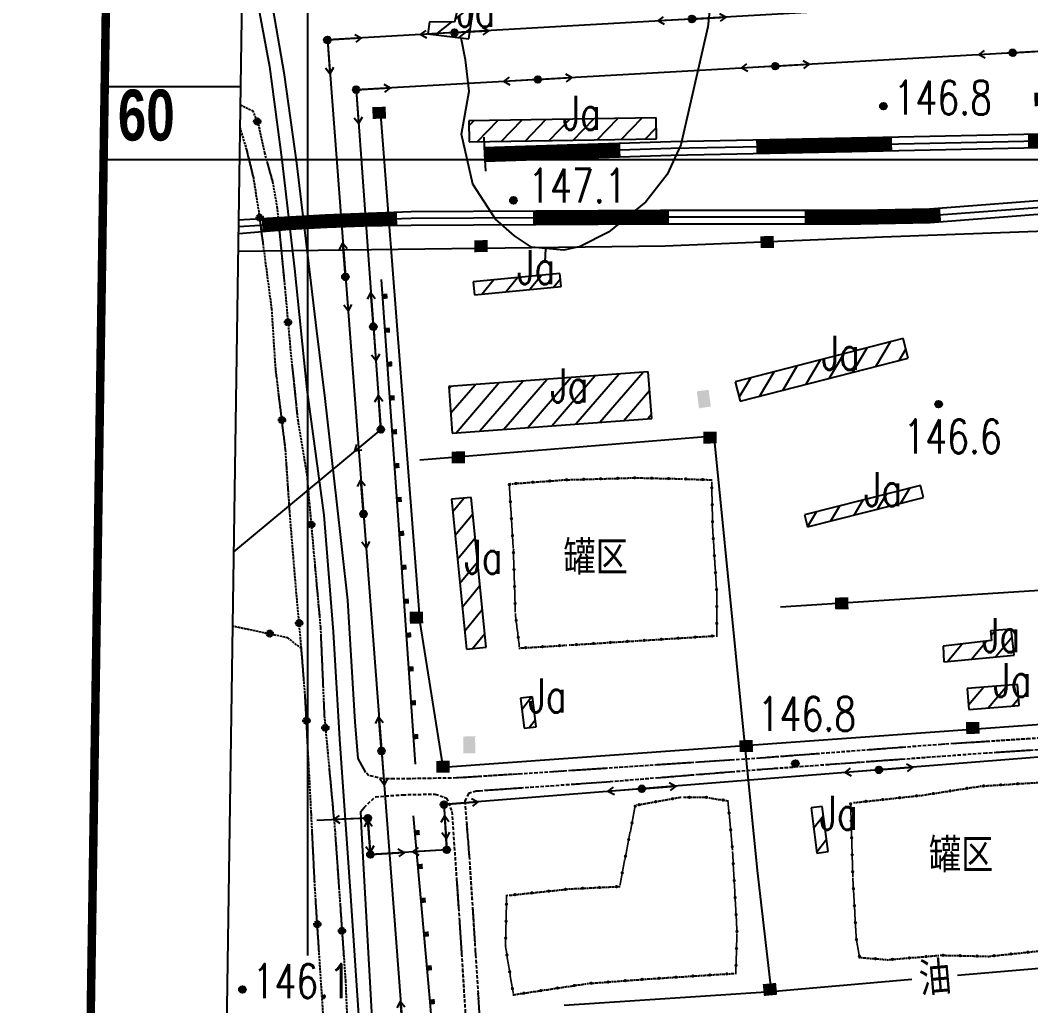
# Model space of a CAD drawing. Extents: x 408766 to 414302, y 5156573 to 5161925.
# Drawn here: x 408831 to 409426, y 5159501 to 5160082 of the extents above; entities that cross this region are included whole.
import ezdxf

# ---------------------------------------------------------------- set-up
doc = ezdxf.new("R2010")
doc.units = 0
doc.header["$LTSCALE"] = 1000
for name, pattern in [('0001', [0.5, 0.5, 0]), ('0004', [0.5, 0.5, 0]), ('4110', [0.5, 0.5, 0]), ('4350', [0.003, 0.002, -0.001]), ('5130', [1, 1, 0]), ('5310', [1, 1, 0]), ('5320', [0.0018, 0.0013, -0.0005]), ('5400', [1, 1, 0]), ('8111', [1, 1, 0]), ('8130', [1, 1, 0]), ('9100', [0.001, 0, -0.001]), ('9995', [0.001, 0, -0.001])]:
    doc.linetypes.add(name, pattern=pattern)
doc.layers.get('0').update_dxf_attribs({"linetype": 'CONTINUOUS'})
for name, color, linetype in [('0001', 1, 'CONTINUOUS'), ('0001ADD', 1, 'CONTINUOUS'), ('0002', 2, 'CONTINUOUS'), ('0002ADD', 2, 'CONTINUOUS'), ('0003ADD', 3, 'CONTINUOUS'), ('0003BAK', 3, 'CONTINUOUS'), ('0005ADD', 5, 'CONTINUOUS'), ('0005BAK', 5, 'CONTINUOUS'), ('0006', 6, 'CONTINUOUS'), ('0007', 7, 'CONTINUOUS'), ('0010', 10, 'CONTINUOUS'), ('0010ADD', 10, 'CONTINUOUS'), ('0011ADD', 11, 'CONTINUOUS'), ('0011BAK', 11, 'CONTINUOUS'), ('0012', 12, 'CONTINUOUS'), ('0013', 13, 'CONTINUOUS'), ('0015', 15, 'CONTINUOUS'), ('0017', 85, 'CONTINUOUS'), ('0018', 7, 'CONTINUOUS')]:
    doc.layers.add(name, color=color, linetype=linetype)
doc.styles.add('CADSLDXJ', font='romanc', dxfattribs={"bigfont": 'cadsldxj'})
doc.styles.add('CDXT', font='hbold.shx', dxfattribs={"width": 0.75, "height": 20, "bigfont": 'cdxt.shx'})
doc.styles.add('SIMPLEX', font='simplex.shx', dxfattribs={"width": 0.75, "height": 20})
doc.styles.add('XDX', font='simplex.shx', dxfattribs={"height": 20, "bigfont": 'xdx.shx'})

# ---------------------------------------------------------------- blocks, each defined once
blk = doc.blocks.new('8140')
for radius in [0.0002, 0.000141, 0.0000832, 0.0000301]:
    blk.add_circle((0, 0), radius)
at = {"flags": 1}
blk.add_attdef('8140', (0, 0), '', height=0.0000001, dxfattribs=at)
blk = doc.blocks.new('5130')
blk.add_hatch(color=256).paths.add_polyline_path([(0.0002, 0, 1), (-0.0002, 0, 1)])
for points in [[(0, 0), (0.002, 0)], [(0.001638, 0.000233), (0.002, 0), (0.001658, -0.000229)]]:
    blk.add_lwpolyline(points)
blk.add_circle((0, 0), 0.0002)
at = {"flags": 1}
blk.add_attdef('5130', (0, 0), '', height=0.000001, dxfattribs=at)
blk = doc.blocks.new('5131')
for points in [[(-0.001638, -0.000233), (-0.002, 0), (-0.001658, 0.000229)], [(0, 0), (-0.002, 0)]]:
    blk.add_lwpolyline(points)
at = {"flags": 1}
blk.add_attdef('5131', (0, 0), '', height=0.0000000001, dxfattribs=at)
blk = doc.blocks.new('2111')
h = blk.add_hatch(color=256)
h.paths.add_polyline_path([(0.0005, 0.00035), (-0.0005, 0.00035), (-0.0005, -0.00035), (0.0005, -0.00035)])
h.paths.add_polyline_path([(0, 0), (0, 0), (0, 0), (0, 0)], flags=24)
blk.add_line((0.0005, -0.00035), (0.0005, -0.00035))
at = {"style": 'CADSLDXJ', "flags": 1}
blk.add_attdef('2111', (0, 0), '', height=0.00000001, dxfattribs=at)
blk = doc.blocks.new('4164')
blk.add_lwpolyline([(-0.0005, 0), (0.0005, 0)])
at = {"flags": 1}
blk.add_attdef('4164', (0, 0), '', height=0.000000003, dxfattribs=at)
blk = doc.blocks.new('9100')
blk.add_hatch(color=256).paths.add_polyline_path([(0.0001, 0, 1), (-0.0001, 0, 1)])

msp = doc.modelspace()

# ---------------------------------------------------------------- hatches: boundary and pattern name
at = {"layer": '0001ADD', "linetype": '0001'}
h = msp.add_hatch(dxfattribs=at)
h.set_pattern_fill('U', color=256, scale=10, angle=38.36634, style=0, pattern_type=0)
h.set_pattern_definition([(38.36634465, (0, 0), (-6.206873343, 7.840581822), [])])
h.paths.add_polyline_path([(409070.73, 5160073.88), (409094.72, 5160071.09), (409098.01, 5160092.1), (409088.97, 5160092.59), (409086.34, 5160080.77), (409071.71, 5160081.1)])
h = msp.add_hatch(dxfattribs=at)
h.set_pattern_fill('U', color=256, scale=10, angle=45.94582, style=0, pattern_type=0)
h.set_pattern_definition([(45.94581943, (0, 0), (-7.186825895, 6.953382885), [])])
h.paths.add_polyline_path([(409094.99, 5160010.26), (409205.17, 5160012.08), (409204.97, 5160024.49), (409094.79, 5160022.67)])
h = msp.add_hatch(dxfattribs=at)
h.set_pattern_fill('U', color=256, scale=10, angle=50.49581, style=0, pattern_type=0)
h.set_pattern_definition([(50.49580843, (0, 0), (-7.71578048, 6.36134668), [])])
h.paths.add_polyline_path([(409098.03, 5159920.27), (409149.1, 5159925.18), (409148.36, 5159932.86), (409097.29, 5159927.95)])
h = msp.add_hatch(dxfattribs=at)
h.set_pattern_fill('U', color=256, scale=10, angle=59.45372, style=0, pattern_type=0)
h.set_pattern_definition([(59.4537184, (0, 0), (-8.61218907, 5.082341922), [])])
h.paths.add_polyline_path([(409254.57, 5159857.5), (409353.36, 5159882.97), (409350.39, 5159894.53), (409251.59, 5159869.06)])
h = msp.add_hatch(dxfattribs=at)
h.set_pattern_fill('U', color=256, scale=10, angle=49.20684, style=0, pattern_type=0)
h.set_pattern_definition([(49.20683834, (0, 0), (-7.57073037, 6.533302508), [])])
h.paths.add_polyline_path([(409084.96, 5159838.84), (409202.43, 5159847.48), (409200.42, 5159874.79), (409082.96, 5159866.15)])
h = msp.add_hatch(dxfattribs=at)
h.set_pattern_fill('U', color=256, scale=10, angle=59.19954, style=0, pattern_type=0)
h.set_pattern_definition([(59.19954415, (0, 0), (-8.58955823, 5.120496988), [])])
h.paths.add_polyline_path([(409294.21, 5159783.57), (409362.5, 5159800.85), (409360.7, 5159807.96), (409292.41, 5159790.68)])
h = msp.add_hatch(dxfattribs=at)
h.set_pattern_fill('U', color=256, scale=10, angle=50.73677, style=0, pattern_type=0)
h.set_pattern_definition([(50.73677315, (-300168.268, 32633.912), (-7.74246562, 6.328840819), [])])
h.paths.add_polyline_path([(409093.46, 5159711.6), (409104.93, 5159712.75), (409096.07, 5159800.95), (409084.6, 5159799.8)])
h = msp.add_hatch(dxfattribs=at)
h.set_pattern_fill('U', color=256, scale=10, angle=50.36279, style=0, pattern_type=0)
h.set_pattern_definition([(50.36278982, (0, 0), (-7.700991116, 6.379242576), [])])
h.paths.add_polyline_path([(409374.34, 5159704.09), (409415.81, 5159707.98), (409414.1, 5159723.4), (409401.94, 5159722.31), (409402.4, 5159716.55), (409374.02, 5159713.27)])
h = msp.add_hatch(dxfattribs=at)
h.set_pattern_fill('U', color=256, scale=10, angle=49.49181, style=0, pattern_type=0)
h.set_pattern_definition([(49.49181486, (0, 0), (-7.603131792, 6.495566715), [])])
h.paths.add_polyline_path([(409389.13, 5159676.04), (409418.74, 5159678.37), (409417.77, 5159690.7), (409388.16, 5159688.37)])
h = msp.add_hatch(dxfattribs=at)
h.set_pattern_fill('U', color=256, scale=10, angle=51.78101, style=0, pattern_type=0)
h.set_pattern_definition([(51.7810117, (0, 0), (-7.856519044, 6.186688008), [])])
h.paths.add_polyline_path([(409127.26, 5159664.97), (409134.45, 5159665.82), (409132.35, 5159683.44), (409125.16, 5159682.59)])
h = msp.add_hatch(dxfattribs=at)
h.set_pattern_fill('U', color=256, scale=10, angle=52.29713, style=0, pattern_type=0)
h.set_pattern_definition([(52.29712534, (0, 0), (-7.911928503, 6.11566737), [])])
h.paths.add_polyline_path([(409299.63, 5159591.46), (409306.25, 5159592.31), (409302.85, 5159618.91), (409296.23, 5159618.06)])
at = {"layer": '0005ADD', "linetype": '5320'}
h = msp.add_hatch(color=256, dxfattribs=at)
edge = h.paths.add_edge_path()
edge.add_arc((408970.18, 5160022.32), 1.9, 0, 360)
h = msp.add_hatch(color=256, dxfattribs=at)
edge = h.paths.add_edge_path()
edge.add_arc((408971.71, 5159965.66), 1.9, 0, 360)
h = msp.add_hatch(color=256, dxfattribs=at)
edge = h.paths.add_edge_path()
edge.add_arc((408988.3, 5159904.03), 1.9, 0, 360)
h = msp.add_hatch(color=256, dxfattribs=at)
edge = h.paths.add_edge_path()
edge.add_arc((408984.75, 5159846.43), 1.9, 0, 360)
h = msp.add_hatch(color=256, dxfattribs=at)
edge = h.paths.add_edge_path()
edge.add_arc((409001.99, 5159784.87), 1.9, 0, 360)
h = msp.add_hatch(color=256, dxfattribs=at)
edge = h.paths.add_edge_path()
edge.add_arc((408994.88, 5159726.87), 1.9, 0, 360)
h = msp.add_hatch(color=256, dxfattribs=at)
edge = h.paths.add_edge_path()
edge.add_arc((408977.6, 5159720.73), 1.9, 0, 360)
h = msp.add_hatch(color=256, dxfattribs=at)
edge = h.paths.add_edge_path()
edge.add_arc((408999.21, 5159669.34), 1.9, 0, 360)
h = msp.add_hatch(color=256, dxfattribs=at)
edge = h.paths.add_edge_path()
edge.add_arc((409010.34, 5159665.19), 1.9, 0, 360)
h = msp.add_hatch(color=256, dxfattribs=at)
edge = h.paths.add_edge_path()
edge.add_arc((409005.58, 5159549.51), 1.9, 0, 360)
h = msp.add_hatch(color=256, dxfattribs=at)
edge = h.paths.add_edge_path()
edge.add_arc((409020.09, 5159545.6), 1.9, 0, 360)

# ---------------------------------------------------------------- linework, layer by layer
at = {"layer": '0001', "linetype": '0001'}
for points in [[(409070.73, 5160073.88), (409094.72, 5160071.09), (409098.01, 5160092.1), (409089.1, 5160092.95), (409086.34, 5160080.77), (409071.71, 5160081.1)], [(409094.99, 5160010.26), (409205.17, 5160012.08), (409204.97, 5160024.49), (409094.79, 5160022.67)], [(409098.03, 5159920.27), (409149.1, 5159925.18), (409148.36, 5159932.86), (409097.29, 5159927.95)], [(409254.57, 5159857.5), (409353.36, 5159882.97), (409350.39, 5159894.53), (409251.59, 5159869.06)], [(409084.96, 5159838.84), (409202.43, 5159847.48), (409200.42, 5159874.79), (409082.96, 5159866.15)], [(409294.21, 5159783.57), (409362.5, 5159800.85), (409360.7, 5159807.96), (409292.41, 5159790.68)], [(409093.46, 5159711.6), (409104.93, 5159712.75), (409096.07, 5159800.95), (409084.6, 5159799.8)], [(409374.34, 5159704.09), (409415.81, 5159707.98), (409414.1, 5159723.4), (409401.94, 5159722.31), (409402.4, 5159716.55), (409374.02, 5159713.27)], [(409389.13, 5159676.04), (409418.74, 5159678.37), (409417.77, 5159690.7), (409388.16, 5159688.37)], [(409127.26, 5159664.97), (409134.45, 5159665.82), (409132.35, 5159683.44), (409125.16, 5159682.59)], [(409299.63, 5159591.46), (409306.25, 5159592.31), (409302.85, 5159618.91), (409296.23, 5159618.06)]]:
    msp.add_lwpolyline(points, close=True, dxfattribs=at)
at = {"layer": '0002', "linetype": '5130'}
for points in [[(410895.3, 5160200.05), (410907.08, 5160015.57), (410821.31, 5160050.7), (410230.83, 5159996.15), (410196.32, 5159992.7), (410169.62, 5160137.12), (409365.88, 5160090.69), (409011.51, 5160070.36), (409056.12, 5159484.1), (409064.86, 5159366.48)], [(409442.48, 5160064.34), (409028.45, 5160041.04), (409042.99, 5159840.94), (408956.3, 5159768.93)], [(409615.3, 5159662.65), (409080.15, 5159620.01), (409081.74, 5159593.32), (409036.86, 5159590.63), (409035.28, 5159611.89), (409005.21, 5159610.69)]]:
    msp.add_lwpolyline(points, dxfattribs=at)
at = {"layer": '0003ADD', "linetype": '4110'}
for points in [[(410349.35, 5160042.38), (410251.46, 5160034.55), (410020.63, 5160017.3), (409827.02, 5160002.19), (409670.81, 5159990.43), (409467.68, 5159978.51), (409366.03, 5159970.66), (409325.36, 5159969.88), (409207.61, 5159969.88), (409060.76, 5159969.1), (409010.22, 5159967.18), (408958.99, 5159964.18)], [(410350.03, 5160034.41), (410252.08, 5160026.57), (410021.24, 5160009.32), (409827.63, 5159994.22), (409671.35, 5159982.45), (409468.22, 5159970.52), (409366.42, 5159962.67), (409325.44, 5159961.88), (409207.63, 5159961.88), (409060.84, 5159961.1), (409010.08, 5159960.41), (408959.38, 5159956.19)], [(409103.89, 5160007.03), (409213.7, 5160010.55), (409319.99, 5160012.66), (409457.72, 5160015.56), (409603.39, 5160021.18), (409679.02, 5160023.25), (409717.91, 5160024.67)], [(409104.15, 5159999.03), (409213.91, 5160002.55), (409320.16, 5160004.66), (409457.96, 5160007.56), (409603.65, 5160013.18), (409679.28, 5160015.25), (409739.19, 5160017.45)]]:
    msp.add_lwpolyline(points, dxfattribs=at)
for points in [[(409427.74, 5160035.31, 8, 8, 0), (409507.71, 5160037.61, 0, 0, 0)], [(409423.92, 5160010.84, 8, 8, 0), (409457.84, 5160011.56, 8, 8, 0), (409503.88, 5160013.34, 0, 0, 0)], [(409263.96, 5160007.54, 8, 8, 0), (409320.08, 5160008.66, 8, 8, 0), (409343.94, 5160009.16, 0, 0, 0)], [(409104.02, 5160003.03, 8, 8, 0), (409183.98, 5160005.59, 0, 0, 0)], [(409052.55, 5159964.99, 8, 8, 0), (409010.22, 5159963.45, 8, 8, 0), (408973.11, 5159961.44, 0, 0, 0)], [(409212.55, 5159965.88, 8, 8, 0), (409207.62, 5159965.88, 8, 8, 0), (409132.55, 5159965.48, 0, 0, 0)], [(409372.52, 5159967.15, 8, 8, 0), (409366.22, 5159966.67, 8, 8, 0), (409325.4, 5159965.88, 8, 8, 0), (409292.55, 5159965.88, 0, 0, 0)]]:
    msp.add_lwpolyline(points, format="xyseb", dxfattribs=at)
at = {"layer": '0003ADD', "linetype": '4350'}
for points in [[(409350.12, 5159653.67), (409330.17, 5159652.17)], [(409375.05, 5159655.53), (409372.99, 5159655.4), (409355.1, 5159654.05)], [(409400, 5159657.14), (409380.04, 5159655.85)], [(409424.95, 5159658.74), (409404.99, 5159657.46)], [(409275.33, 5159648.03), (409266.18, 5159647.33), (409255.38, 5159646.62)], [(409300.26, 5159649.91), (409280.32, 5159648.4)], [(409325.19, 5159651.79), (409305.25, 5159650.28)], [(409375.26, 5159648.48), (409355.31, 5159647.02)], [(409400.19, 5159650.29), (409399.45, 5159650.25), (409380.25, 5159648.84)], [(409425.14, 5159651.9), (409405.18, 5159650.61)], [(409200.5, 5159642.98), (409180.54, 5159641.65)], [(409225.45, 5159644.63), (409205.49, 5159643.31)], [(409250.39, 5159646.29), (409230.44, 5159644.96)], [(409300.46, 5159643.02), (409280.51, 5159641.56)], [(409325.39, 5159644.84), (409305.44, 5159643.38)], [(409350.33, 5159646.66), (409330.38, 5159645.2)], [(409050.74, 5159635.21), (409044.43, 5159635.21), (409035.9, 5159637), (409034.11, 5159638.8)], [(409100.71, 5159636.49), (409087.51, 5159635.66), (409080.74, 5159635.55)], [(409125.66, 5159638.07), (409105.7, 5159636.81)], [(409150.61, 5159639.67), (409144.28, 5159639.25), (409130.65, 5159638.39)], [(409175.56, 5159641.32), (409155.6, 5159640)], [(409225.68, 5159637.24), (409205.75, 5159635.63)], [(409250.6, 5159639.25), (409230.67, 5159637.64)], [(409275.52, 5159641.2), (409266.37, 5159640.53), (409255.58, 5159639.65)], [(409075.74, 5159635.46), (409060.14, 5159635.21), (409055.74, 5159635.21)], [(409125.97, 5159629.72), (409106.01, 5159628.32)], [(409150.9, 5159631.48), (409130.95, 5159630.07)], [(409175.84, 5159633.23), (409155.89, 5159631.83)], [(409200.76, 5159635.22), (409180.83, 5159633.61)], [(409033.08, 5159618.35), (409039.74, 5159624.61), (409050.57, 5159625.4)], [(409055.56, 5159625.77), (409055.8, 5159625.78), (409074.99, 5159626.18), (409075.52, 5159625.99)], [(409080.24, 5159624.33), (409081.65, 5159623.83), (409084.79, 5159616), (409085.48, 5159605.96)], [(409101.03, 5159627.97), (409099.16, 5159627.84), (409094.53, 5159626.58), (409092.42, 5159621.95), (409093.06, 5159613.73)], [(409093.45, 5159608.74), (409094.95, 5159589.54), (409095, 5159588.8)], [(409085.82, 5159600.97), (409087.2, 5159581.02)], [(409095.32, 5159583.81), (409096.63, 5159563.86)], [(409087.55, 5159576.03), (409088.7, 5159559.27), (409088.91, 5159556.08)], [(409096.95, 5159558.87), (409098.26, 5159538.91)], [(409089.23, 5159551.09), (409090.51, 5159531.13)], [(409098.58, 5159533.92), (409098.74, 5159531.46), (409099.84, 5159513.96)], [(409090.84, 5159526.14), (409092.12, 5159506.18)], [(409100.15, 5159508.97), (409101.41, 5159489.01)]]:
    msp.add_lwpolyline(points, dxfattribs=at)
at = {"layer": '0003BAK', "linetype": '4110'}
for points in [[(410349.69, 5160038.4), (410251.77, 5160030.56), (410020.93, 5160013.31), (409827.33, 5159998.21), (409671.08, 5159986.44), (409467.95, 5159974.52), (409366.22, 5159966.67), (409325.4, 5159965.88), (409207.62, 5159965.88), (409060.8, 5159965.1), (409010.22, 5159963.45), (408959.18, 5159960.18)], [(409104.02, 5160003.03), (409213.81, 5160006.55), (409320.08, 5160008.66), (409457.84, 5160011.56), (409603.52, 5160017.18), (409679.15, 5160019.25), (409728.55, 5160021.06)]]:
    msp.add_lwpolyline(points, dxfattribs=at)
at = {"layer": '0003BAK', "linetype": '4350'}
for points in [[(409911.03, 5159964.56), (409917.76, 5159874.02), (409929.02, 5159732.83), (409931.73, 5159701.13), (409931.73, 5159698.89), (409913.33, 5159695.3), (409840.63, 5159690.37), (409759.99, 5159684.58), (409648.25, 5159676.06), (409522.28, 5159667.09), (409443.3, 5159659.92), (409372.99, 5159655.4), (409266.18, 5159647.33), (409144.28, 5159639.25), (409087.51, 5159635.66), (409060.14, 5159635.21), (409044.43, 5159635.21), (409035.9, 5159637), (409034.11, 5159638.8)], [(409477.82, 5159655.3), (409399.45, 5159650.25), (409266.37, 5159640.53), (409177.88, 5159633.37), (409099.16, 5159627.84), (409094.53, 5159626.58), (409092.42, 5159621.95), (409094.95, 5159589.54), (409098.74, 5159531.46), (409106.38, 5159409.91), (409115.08, 5159298.3), (409117.98, 5159272.45), (409119.42, 5159256.14), (409122.31, 5159251.82), (409135.28, 5159249.9), (409246.71, 5159257.58), (409376.27, 5159268.74), (409482.42, 5159275.94)], [(409033.08, 5159618.35), (409039.74, 5159624.61), (409055.8, 5159625.78), (409074.99, 5159626.18), (409081.65, 5159623.83), (409084.79, 5159616), (409088.7, 5159559.27), (409096.03, 5159445.48), (409101.69, 5159364.59), (409107.34, 5159293.86), (409110.94, 5159229.93), (409116.07, 5159148.44), (409123.27, 5159057.33), (409128.4, 5158988.65), (409130.96, 5158953.21)]]:
    msp.add_lwpolyline(points, dxfattribs=at)
at = {"layer": '0005ADD', "linetype": '5320'}
for points in [[(408960.27, 5160032.17), (408967.4, 5160028.73), (408970.8, 5160020.88), (408973.63, 5160007.75)], [(408967.83, 5159990.36), (408964.13, 5160005.54), (408960.07, 5160018.95)], [(408976.08, 5159998.06), (408979.19, 5159986.86), (408981.81, 5159972.2), (408982.15, 5159968.73)], [(408973.68, 5159950.79), (408971.26, 5159969.06), (408969.48, 5159980.5)], [(408983.12, 5159958.78), (408986.03, 5159928.92)], [(408978.88, 5159911.14), (408978.84, 5159911.8), (408974.99, 5159940.88)], [(408986.96, 5159918.97), (408989.65, 5159889.09)], [(408981.73, 5159871.24), (408981.07, 5159876.65), (408979.52, 5159901.16)], [(408990.63, 5159879.13), (408993.75, 5159849.3)], [(408986.57, 5159831.54), (408982.94, 5159861.32)], [(408995.22, 5159839.41), (408999.41, 5159814.09), (408999.79, 5159809.77)], [(408989.42, 5159791.64), (408987.38, 5159821.57)], [(409000.67, 5159799.81), (409003.31, 5159769.93)], [(408992.65, 5159751.77), (408990.21, 5159781.68)], [(409004.21, 5159759.97), (409006.9, 5159730.09)], [(408996.23, 5159711.93), (408993.54, 5159741.81)], [(408975.96, 5159720.77), (408955.64, 5159725.08)], [(409007.61, 5159720.12), (409008.9, 5159690.14)], [(408997.63, 5159694.29), (408996.23, 5159711.93), (408988.21, 5159718.16), (408985.64, 5159718.71)], [(408999.99, 5159654.36), (408998.45, 5159683.91), (408998.42, 5159684.32)], [(409009.34, 5159680.15), (409009.68, 5159672.27), (409011.72, 5159650.25)], [(409002.07, 5159614.41), (409002.02, 5159615.44), (409000.51, 5159644.37)], [(409012.65, 5159640.3), (409015.42, 5159610.43)], [(409004.03, 5159574.46), (409002.56, 5159604.43)], [(409016.24, 5159600.46), (409018.34, 5159570.53)], [(409006.56, 5159534.54), (409004.61, 5159564.48)], [(409019.04, 5159560.56), (409021.14, 5159530.63)]]:
    msp.add_lwpolyline(points, dxfattribs=at)
at = {"layer": '0005ADD', "linetype": '5310', "const_width": 7}
for points in [[(409038.06, 5160027.35), (409045.92, 5160027.5)], [(409098.03, 5159948.83), (409105.89, 5159948.98)], [(409266.48, 5159951.24), (409274.33, 5159951.39)], [(409232.83, 5159836.08), (409240.69, 5159836.23)], [(409084.69, 5159824.4), (409092.54, 5159824.55)], [(409310.37, 5159738.41), (409318.23, 5159738.56)], [(409060, 5159730.04), (409067.85, 5159730.19)], [(409387.51, 5159665.06), (409395.37, 5159665.21)], [(409254.11, 5159654.36), (409261.96, 5159654.51)], [(409075.61, 5159642.22), (409083.46, 5159642.37)], [(409268.14, 5159510.73), (409275.96, 5159511.47)]]:
    msp.add_lwpolyline(points, dxfattribs=at)
at = {"layer": '0005ADD', "linetype": '5310'}
for points in [[(409042.75, 5160026.39), (409065.88, 5159727.18), (409079.5, 5159642.11), (409396.35, 5159664.79), (409696.43, 5159686.88), (409698.45, 5159657.01)], [(408958.97, 5159945.9), (409210.3, 5159949), (409338.37, 5159954.37), (409482.93, 5159959.75), (409659.35, 5159971.34), (409670.11, 5159946.76), (409832.36, 5159959.82), (409922.86, 5159965.94), (409938.22, 5159776.68), (409955.91, 5159562.54), (410115.24, 5159568.56)], [(409065.85, 5159822.98), (409238.99, 5159837.14), (409264.44, 5159581.22), (409272.74, 5159509.92)], [(409278.21, 5159736.4), (409461.04, 5159748.33), (409481.96, 5159528.07)], [(409382.42, 5159519.43), (409481.96, 5159528.07), (409681.44, 5159545.84)], [(409150.99, 5159501.75), (409272.74, 5159509.92), (409355.52, 5159517.1)]]:
    msp.add_lwpolyline(points, dxfattribs=at)
at = {"layer": '0005ADD', "linetype": '5320'}
for centre in [(408970.18, 5160022.32), (408971.71, 5159965.66), (408988.3, 5159904.03), (408984.75, 5159846.43), (409001.99, 5159784.87), (408994.88, 5159726.87), (408977.6, 5159720.73), (408999.21, 5159669.34), (409010.34, 5159665.19), (409005.58, 5159549.51), (409020.09, 5159545.6)]:
    msp.add_circle(centre, 1.9, dxfattribs=at)
at = {"layer": '0005BAK', "linetype": '5320'}
for points in [[(408960.27, 5160032.17), (408967.4, 5160028.73), (408970.8, 5160020.88), (408974.47, 5160003.87), (408979.19, 5159986.86), (408981.81, 5159972.2), (408986.47, 5159924.38), (408990.03, 5159884.78), (408994.04, 5159846.52), (408999.41, 5159814.09), (409003.42, 5159768.71), (409007.43, 5159724.22), (409009.68, 5159672.27), (409015.91, 5159605.09), (409022.15, 5159516.24), (409023.93, 5159473.08)], [(408996.23, 5159711.93), (408992.65, 5159751.76), (408989.53, 5159790.02), (408986.86, 5159829.17), (408981.07, 5159876.65), (408978.84, 5159911.8), (408971.26, 5159969.06), (408968.14, 5159989.08), (408964.13, 5160005.54), (408960.07, 5160018.95)], [(408945.21, 5159032.09), (408961.1, 5159092.75), (408966.72, 5159122.89), (408975.67, 5159157.05), (408983.68, 5159185.08), (408991.7, 5159209.55), (408996.6, 5159235.8), (409003.77, 5159266.84), (409008.67, 5159311.33), (409013.12, 5159360.27), (409014.04, 5159401.54), (409012.71, 5159439.35), (409010.03, 5159481.18), (409004.24, 5159570.06), (409002.02, 5159615.44), (408998.45, 5159683.91), (408996.23, 5159711.93), (408988.21, 5159718.16), (408955.64, 5159725.08)]]:
    msp.add_lwpolyline(points, dxfattribs=at)
at = {"layer": '0006', "linetype": '0004'}
for points in [[(409034.11, 5159638.8), (409029.53, 5159647.1), (409027.88, 5159668.66), (409023.45, 5159740.34), (409016.8, 5159800.06), (409010.16, 5159859.23), (409005.17, 5159900.54), (408999.64, 5159946.99), (408993.55, 5159997.86), (408986.33, 5160049.71), (408979.68, 5160088.41), (408971.38, 5160125.46), (408969.72, 5160151.45), (408972.47, 5160276.35), (408971.89, 5160421.06), (408972.38, 5160452.67), (408972.54, 5160518.84)], [(408963.83, 5160120.52), (408971.02, 5160089.42), (408977.44, 5160054.62), (408984.77, 5159999.68), (408992.1, 5159935.59), (408999.39, 5159864.54), (409009.48, 5159790.37), (409014.97, 5159721.7), (409018.64, 5159658.52), (409025.04, 5159566.3), (409031.46, 5159471.08), (409034.17, 5159411.89), (409035.09, 5159358.79), (409034.17, 5159323.08), (409032.34, 5159309.34), (409026.84, 5159306.6), (408991.08, 5159308.43), (408949.39, 5159309.28)], [(408944.23, 5158966.61), (408967.92, 5159025.78), (408991, 5159082.48), (409007.5, 5159130.1), (409024.92, 5159184.12), (409032.25, 5159216.17), (409039.63, 5159263.39), (409043.29, 5159305.51), (409044.21, 5159348.55), (409043.11, 5159400.2), (409038.37, 5159483.54), (409031.79, 5159603.15), (409031.23, 5159615.87), (409033.08, 5159618.35)]]:
    msp.add_lwpolyline(points, dxfattribs=at)
at = {"layer": '0006', "linetype": '8130', "elevation": 147}
msp.add_lwpolyline([(409139.83, 5159947.48), (409139.5, 5159939.49)], dxfattribs=at)
at = {"layer": '0007', "linetype": '8111'}
msp.add_lwpolyline([(409245.86, 5160175.56), (409235.51, 5160078.06), (409219.61, 5160008.66), (409211.51, 5159991.11), (409199.01, 5159974.95), (409176.95, 5159957.15), (409160.22, 5159948.73), (409150.64, 5159946.46), (409131.67, 5159948.26), (409121.71, 5159954.88), (409110.57, 5159964.72), (409097.2, 5159985.41), (409090.41, 5160014.81), (409094.93, 5160040.09), (409092.91, 5160058.56), (409090.24, 5160071.61)], dxfattribs=at)
at = {"layer": '0010', "linetype": '5400'}
for points in [[(409043.23, 5159929.23), (409054.72, 5159765.35), (409063.17, 5159643.78)], [(409061.96, 5159613.27), (409071.63, 5159505.88), (409083.73, 5159366.76), (409099.45, 5159181.7), (409110.32, 5159032.84), (409046.29, 5159025.6), (409053.53, 5158946.72), (409132.66, 5158953.35), (409263.14, 5158962.4), (409383.11, 5158969.71), (409390.36, 5158873.18), (409403.14, 5158675.97)]]:
    msp.add_lwpolyline(points, dxfattribs=at)
at = {"layer": '0010ADD', "linetype": '5400', "const_width": 3}
for points in [[(409043.93, 5159919.25), (409046.92, 5159919.46)], [(409045.33, 5159899.3), (409048.32, 5159899.51)], [(409046.73, 5159879.35), (409049.72, 5159879.56)], [(409048.12, 5159859.4), (409051.12, 5159859.61)], [(409049.52, 5159839.45), (409052.52, 5159839.66)], [(409050.92, 5159819.5), (409053.91, 5159819.71)], [(409052.32, 5159799.55), (409055.31, 5159799.76)], [(409053.72, 5159779.6), (409056.71, 5159779.81)], [(409055.11, 5159759.65), (409058.11, 5159759.85)], [(409056.5, 5159739.69), (409059.49, 5159739.9)], [(409057.89, 5159719.74), (409060.88, 5159719.95)], [(409059.28, 5159699.79), (409062.27, 5159700)], [(409060.66, 5159679.84), (409063.66, 5159680.05)], [(409062.05, 5159659.89), (409065.04, 5159660.1)], [(409062.86, 5159603.31), (409065.85, 5159603.58)], [(409064.65, 5159583.39), (409067.64, 5159583.66)], [(409066.44, 5159563.47), (409069.43, 5159563.74)], [(409068.24, 5159543.56), (409071.22, 5159543.82)], [(409070.03, 5159523.64), (409073.02, 5159523.9)], [(409071.82, 5159503.72), (409074.8, 5159503.98)]]:
    msp.add_lwpolyline(points, dxfattribs=at)
at = {"layer": '0011BAK', "linetype": '9100'}
for points in [[(409118.57, 5159808.84), (409120.99, 5159770.17), (409122.2, 5159732.12), (409124.62, 5159712.18), (409154.25, 5159713.99), (409192.96, 5159716.41), (409240.75, 5159719.43), (409240.75, 5159744.8), (409238.33, 5159782.26), (409237.72, 5159811.25), (409220.18, 5159811.86), (409192.36, 5159812.46), (409151.23, 5159811.25), (409118.57, 5159808.84)], [(409319.53, 5159620.89), (409320.86, 5159576.41), (409322.85, 5159541.23), (409324.85, 5159529.94), (409341.46, 5159528.61), (409372.7, 5159531.27), (409400.62, 5159530.6), (409438.5, 5159534.59), (409474.39, 5159535.92), (409473.73, 5159559.81), (409469.74, 5159603.63), (409466.42, 5159636.16), (409437.84, 5159633.5), (409395.96, 5159630.85), (409362.07, 5159625.54), (409319.53, 5159620.89)], [(409192.8, 5159619.52), (409183.5, 5159571.72), (409154.92, 5159570.39), (409117.03, 5159566.41), (409116.37, 5159536.53), (409121.02, 5159507.99), (409164.89, 5159514.63), (409200.12, 5159517.28), (409251.96, 5159520.6), (409252.62, 5159545.83), (409249.96, 5159593.63), (409247.31, 5159622.17), (409234.68, 5159624.26), (409219.4, 5159624.26), (409192.8, 5159619.52)]]:
    msp.add_lwpolyline(points, dxfattribs=at)
at = {"layer": '0012'}
for p, q in [((408985.3, 5161695.06), (408913.17, 5156903.37)), ((409000, 5159531.05), (409000, 5161203.6)), ((408879.77, 5160000), (413832.35, 5160000))]:
    msp.add_line(p, q, dxfattribs=at)
at = {"layer": '0012', "const_width": 5}
msp.add_lwpolyline([(408833.18, 5156904.54), (408905.3, 5161696.24), (413855.5, 5161623.67), (413787.17, 5156831.96), (408833.18, 5156904.54)], dxfattribs=at)
at = {"layer": '0018', "color": 2}
msp.add_lwpolyline([(408880.42, 5160042.92), (408960.43, 5160042.92)], dxfattribs=at)

# ---------------------------------------------------------------- block references
at = {"layer": '0002ADD', "linetype": '5130', "xscale": 10000, "yscale": 10000, "zscale": 10000}
for name, p, rotation in [('5130', (409226.11, 5160082.67), 183.2830708822563), ('5131', (409226.11, 5160082.67), 183.2830708822563), ('5130', (409086.33, 5160074.66), 183.2830708822563), ('5131', (409086.33, 5160074.66), 183.2830708822563), ('5130', (409011.51, 5160070.36), 274.3507478064419), ('5131', (409011.51, 5160070.36), 183.2830708822563), ('5130', (409414.95, 5160062.79), 183.2203411296693), ('5131', (409414.95, 5160062.79), 183.2203411296693), ('5131', (409275.17, 5160054.92), 183.2203411296693), ('5130', (409275.17, 5160054.92), 183.2203411296693), ('5130', (409135.4, 5160047.06), 183.2203411296693), ('5131', (409135.4, 5160047.06), 183.2203411296693), ('5130', (409028.45, 5160041.04), 274.1556349599893), ('5131', (409028.45, 5160041.04), 183.2203411296693), ('5131', (409022.13, 5159930.77), 274.3507478064419), ('5130', (409022.13, 5159930.77), 274.3507478064419), ('5131', (409038.59, 5159901.41), 274.1556349599893), ('5130', (409038.59, 5159901.41), 274.1556349599893), ('5131', (409042.99, 5159840.94), 274.1556349599893), ('5130', (409042.97, 5159840.96), 219.8266129079048), ('5131', (409032.75, 5159791.17), 274.3507478064419), ('5130', (409032.75, 5159791.17), 274.3507478064419), ('5131', (409043.37, 5159651.57), 274.3507478064419), ('5130', (409043.37, 5159651.57), 274.3507478064419), ('5130', (409336.18, 5159640.41), 184.5558951128748), ('5131', (409336.18, 5159640.41), 184.5558951128748), ('5130', (409196.63, 5159629.29), 184.5558951128748), ('5131', (409196.63, 5159629.29), 184.5558951128748), ('5131', (409080.15, 5159620.01), 184.5558951128748), ('5130', (409080.15, 5159620.01), 273.4104901751097), ('5130', (409035.28, 5159611.89), 182.2104099222021), ('5131', (409035.28, 5159611.89), 94.24144752177884), ('5131', (409081.74, 5159593.32), 273.4104901751097), ('5130', (409036.86, 5159590.63), 94.24144752177884), ('5131', (409036.86, 5159590.63), 183.4379492343601), ('5130', (409081.74, 5159593.32), 183.4379492343601), ('5131', (409056.12, 5159484.1), 274.3507478064419)]:
    msp.add_blockref(name, p, dxfattribs=dict(at, rotation=rotation))
at = {"layer": '0011ADD', "linetype": '9995', "xscale": 10000, "yscale": 10000, "zscale": 10000}
for p in [(409118.6, 5159808.34), (409122.5, 5159809.13), (409132.47, 5159809.87), (409142.44, 5159810.6), (409152.42, 5159811.29), (409162.41, 5159811.58), (409172.41, 5159811.88), (409182.4, 5159812.17), (409192.4, 5159812.46), (409202.4, 5159812.24), (409212.39, 5159812.03), (409222.39, 5159811.78), (409232.39, 5159811.44), (409237.82, 5159806.59), (409119.23, 5159798.36), (409238.03, 5159796.6), (409119.85, 5159788.38), (409238.24, 5159786.6), (409120.47, 5159778.4), (409238.69, 5159776.61), (409121.05, 5159768.41), (409239.34, 5159766.63), (409121.36, 5159758.42), (409239.98, 5159756.65), (409121.68, 5159748.42), (409240.62, 5159746.67), (409122, 5159738.43), (409240.75, 5159736.68), (409122.64, 5159728.46), (409240.75, 5159726.68), (409123.85, 5159718.53), (409218.04, 5159717.99), (409228.02, 5159718.62), (409238, 5159719.26), (409128.21, 5159712.4), (409138.19, 5159713.01), (409148.18, 5159713.62), (409158.16, 5159714.24), (409168.14, 5159714.86), (409178.12, 5159715.48), (409188.1, 5159716.1), (409198.08, 5159716.73), (409208.06, 5159717.36), (409387.97, 5159629.59), (409397.87, 5159630.97), (409407.85, 5159631.6), (409417.83, 5159632.23), (409214.67, 5159623.42), (409224.6, 5159624.26), (409234.6, 5159624.26), (409338.43, 5159622.95), (409348.37, 5159624.04), (409358.31, 5159625.13), (409368.22, 5159626.5), (409378.09, 5159628.05), (409192.71, 5159619.03), (409194.98, 5159619.91), (409204.83, 5159621.66), (409244.46, 5159622.64), (409319.54, 5159620.39), (409328.49, 5159621.87), (409247.97, 5159615.08), (409190.8, 5159609.21), (409248.89, 5159605.13), (409319.84, 5159610.39), (409188.89, 5159599.39), (409320.14, 5159600.4), (409249.82, 5159595.17), (409186.98, 5159589.58), (409320.44, 5159590.4), (409250.43, 5159585.19), (409185.07, 5159579.76), (409250.99, 5159575.2), (409320.74, 5159580.41), (409151.74, 5159570.06), (409161.72, 5159570.71), (409171.71, 5159571.17), (409181.7, 5159571.63), (409321.2, 5159570.42), (409121.91, 5159566.92), (409131.85, 5159567.97), (409141.8, 5159569.01), (409251.54, 5159565.22), (409116.92, 5159561.31), (409321.76, 5159560.43), (409252.1, 5159555.23), (409116.7, 5159551.31), (409322.33, 5159550.45), (409116.48, 5159541.31), (409252.61, 5159545.25), (409322.98, 5159540.48), (409252.34, 5159535.25), (409117.21, 5159531.38), (409324.72, 5159530.63), (409334.12, 5159529.2), (409344.08, 5159528.84), (409354.05, 5159529.68), (409364.01, 5159530.53), (409373.98, 5159531.24), (409383.98, 5159531), (409393.97, 5159530.76), (409403.95, 5159530.96), (409413.9, 5159532), (409423.84, 5159533.05), (409252.08, 5159525.26), (409118.82, 5159521.51), (409186.76, 5159516.28), (409196.73, 5159517.03), (409206.71, 5159517.7), (409216.69, 5159518.34), (409226.67, 5159518.98), (409236.65, 5159519.62), (409246.63, 5159520.26), (409120.43, 5159511.64), (409137.14, 5159510.43), (409147.02, 5159511.92), (409156.91, 5159513.42), (409166.81, 5159514.77), (409176.79, 5159515.52), (409127.25, 5159508.93)]:
    msp.add_blockref('9100', p, dxfattribs=at)
at = {"layer": '0015', "xscale": 10000, "yscale": 10000, "zscale": 10000}
for p in [(409338.84, 5160031.36, 146.8), (409121.03, 5159975.86, 147.1), (409371.33, 5159855.84, 146.6), (409287.01, 5159644.13, 146.8), (408961.51, 5159511.05, 146.1)]:
    msp.add_blockref('8140', p, dxfattribs=at)
at = {"layer": '0015', "linetype": '4110', "xscale": 10000, "yscale": 10000, "zscale": 10000, "rotation": 272.7448157268342}
for p in [(409103.79, 5160008.03), (409104.27, 5159998.04)]:
    msp.add_blockref('4164', p, dxfattribs=at)
at = {"layer": '0015', "linetype": '5130', "xscale": 10000, "yscale": 10000, "zscale": 10000}
for p, rotation in [((409233.11, 5159858.88), 277.3610812450843), ((409095.03, 5159655.13), 90.98893810570708)]:
    msp.add_blockref('2111', p, dxfattribs=dict(at, rotation=rotation))

# ---------------------------------------------------------------- texts
at = {"layer": '0007', "style": 'SIMPLEX', "width": 0.75}
for s, p in [('146.8', (409344.84, 5160026.36, 146.8)), ('147.1', (409129.77, 5159974.52, 147.1)), ('146.6', (409350.64, 5159826.85, 146.6)), ('146.8', (409264.89, 5159663.42, 146.8)), ('146.1', (408967.51, 5159506.05, 146.1))]:
    msp.add_text(s, height=20, dxfattribs=at).set_placement(p)
at = {"layer": '0012', "style": 'CDXT', "width": 0.75}
msp.add_text('60', height=30, dxfattribs=at).set_placement((408888.18, 5160011.11, -1.48))
at = {"layer": '0013', "linetype": '0001', "style": 'XDX'}
for p in [(409150.45, 5159755.49), (409365.55, 5159580.18)]:
    msp.add_text('罐区', height=20, dxfattribs=at).set_placement(p)
msp.add_text('油', height=20, rotation=4.90595, dxfattribs=at).set_placement((409360.7, 5159507.06))
at = {"layer": '0017', "linetype": '0001', "style": 'SIMPLEX', "width": 0.75}
for p in [(409087.82, 5160077.98), (409149.98, 5160017.38), (409123.19, 5159926.56), (409302.48, 5159876.02), (409142.69, 5159856.81), (409327.45, 5159795.77), (409092.21, 5159755.94), (409396.95, 5159709.69), (409403.45, 5159683.37), (409129.81, 5159674.2), (409301.24, 5159605.19)]:
    msp.add_text('Ja', height=20, dxfattribs=at).set_placement(p)

doc.saveas('drawing.dxf')
